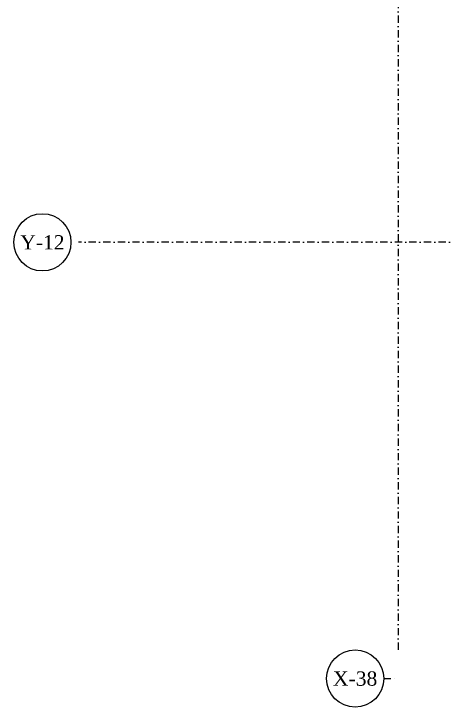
# Model space of a CAD drawing. Header units: inches. Extents: x -772 to 6765, y -813 to 4093.
# Drawn here: x -772 to -19, y -813 to 400 of the extents above; entities that cross this region are included whole.
import ezdxf
from ezdxf.enums import TextEntityAlignment as Align

# ---------------------------------------------------------------- set-up
doc = ezdxf.new("R2010")
doc.units = ezdxf.units.IN
doc.header["$MEASUREMENT"] = 0
doc.linetypes.add('DASHDOT', pattern=[25.4, 12.7, -6.35, 0, -6.35])
for name, color, linetype in [('H_STR_Aks', 250, 'DASHDOT'), ('H_STR_AksCemberi', 106, 'Continuous'), ('H_STR_AksYazi', 91, 'Continuous')]:
    doc.layers.add(name, color=color, linetype=linetype)
doc.styles.add('HG', font='times.ttf')

# ---------------------------------------------------------------- blocks, each defined once
blk = doc.blocks.new('Not_Aks_Balon')
at = {"layer": 'H_STR_AksCemberi'}
blk.add_circle((0, 0), 50, dxfattribs=at)
at = {"layer": 'H_STR_AksYazi', "style": 'HG'}
blk.add_attdef('AKSNO', text='', height=25, dxfattribs=at).set_placement((0, 0), align=Align.MIDDLE_CENTER)

msp = doc.modelspace()

# ---------------------------------------------------------------- linework, layer by layer
at = {"layer": 'H_STR_Aks'}
for p, q in [((-100, 4043), (-100, -712.8)), ((6664.5, 0), (-659.1, 0)), ((-125, -762.8), (-100, -762.8))]:
    msp.add_line(p, q, dxfattribs=at)

# ---------------------------------------------------------------- block references
at = {"layer": 'H_STR_AksCemberi'}
for p, values in [((-722.1, 0), {'AKSNO': 'Y-12'}), ((-175, -762.8), {'AKSNO': 'X-38'})]:
    msp.add_blockref('Not_Aks_Balon', p, dxfattribs=at).add_auto_attribs(values)

doc.saveas('drawing.dxf')
